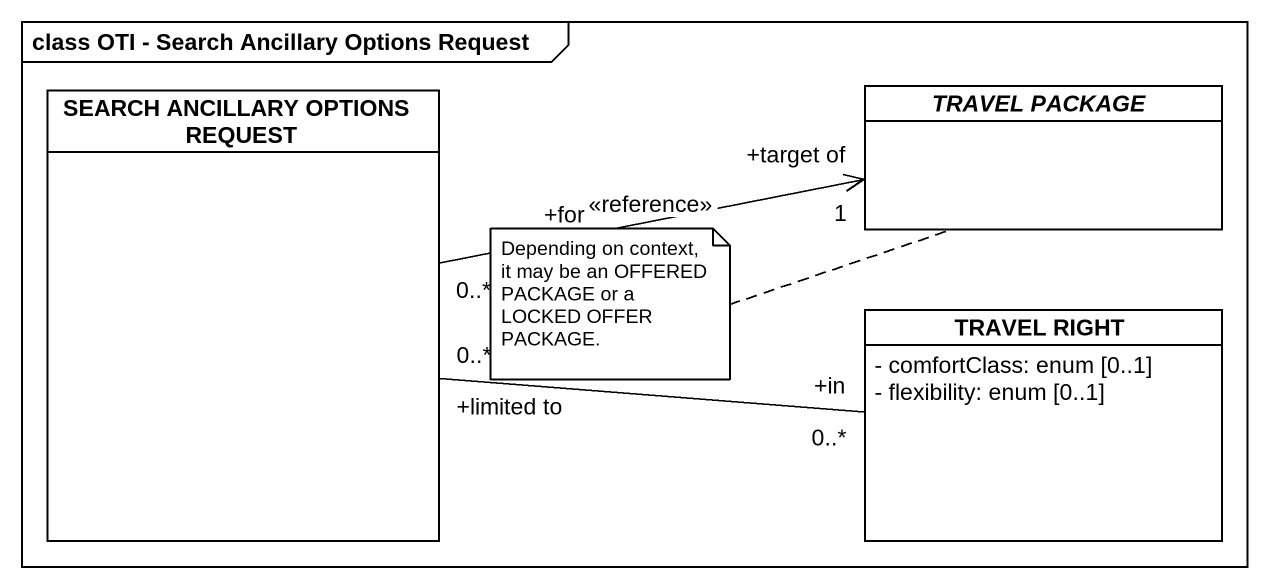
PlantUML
@startuml
mainframe class OTI - Search Ancillary Options Request
hide circle
hide empty members
skinparam classAttributeIconSize 0
class "SEARCH ANCILLARY OPTIONS REQUEST" as SEARCH_ANCILLARY_OPTIONS
abstract class "TRAVEL PACKAGE" as TRAVEL_PACKAGE
class "TRAVEL RIGHT" as TRAVEL_RIGHT {
  - comfortClass: enum [0..1]
  - flexibility: enum [0..1]
}
SEARCH_ANCILLARY_OPTIONS "+for\n0..*" -right-> "+target of\n1" TRAVEL_PACKAGE : <<reference>>
SEARCH_ANCILLARY_OPTIONS "+limited to\n0..*" -right- "+in\n0..*" TRAVEL_RIGHT
note left of TRAVEL_PACKAGE : Depending on context, it may be an OFFERED PACKAGE or a LOCKED OFFER PACKAGE.
@enduml
